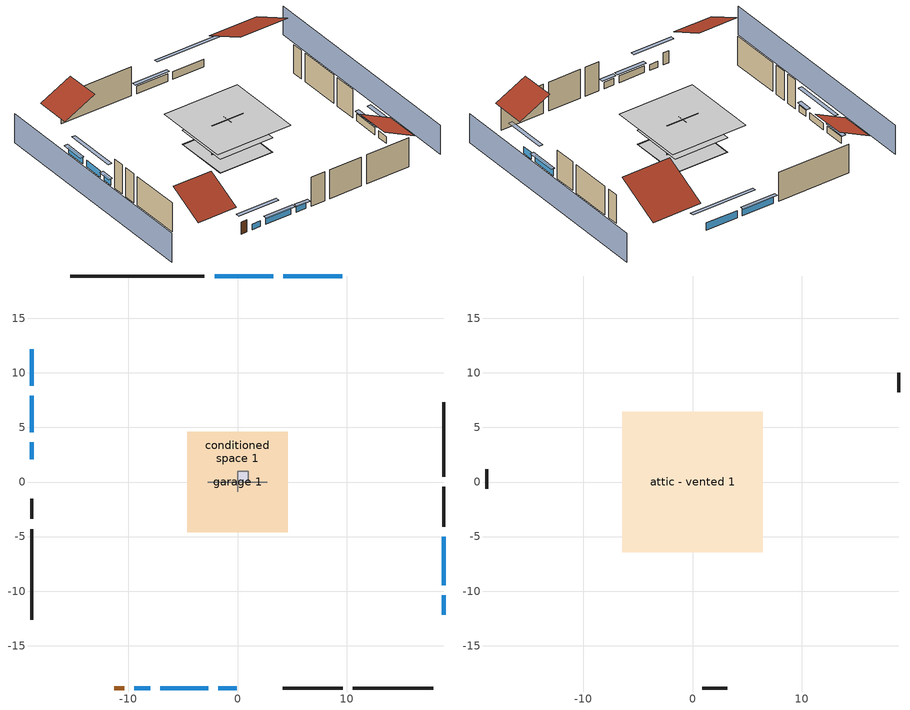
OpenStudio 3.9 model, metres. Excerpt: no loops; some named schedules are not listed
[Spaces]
garage 1
 floor foundation (Slab1 construction): -4.48,-4.48 -4.48,4.48 4.48,4.48 4.48,-4.48 z0
 wall outside (Wall1 construction): 18.87,-4.1 18.87,-0.44 z0:4.88
 wall outside (Wall2 construction): 4.13,-18.87 9.62,-18.87 z0:4.88
 wall outside (Wall12 construction): -18.87,-1.55 -18.87,-3.38 z0:4.88
 wall to conditioned space 1 (Wall5 construction Reversed): 2.74,0 -2.74,0 z0:4.88
 wall to conditioned space 1 (Wall6 construction Reversed): 0,0.91 0,-0.91 z0:4.88
conditioned space 1
 floor to garage 1 (Floor1 construction): -4.48,-4.48 -4.48,4.48 4.48,4.48 4.48,-4.48 z0
 floor foundation (Slab2 construction): -4.59,-4.59 -4.59,4.59 4.59,4.59 4.59,-4.59 z0
 floor adiabatic (AdiabaticFloorConstruction): -4.59,-4.59 -4.59,4.59 4.59,4.59 4.59,-4.59 z2.44
 wall outside (Wall3 construction): -3.03,18.87 -15.3,18.87 z0:4.88
 wall outside (Wall4 construction): 18.87,0.49 18.87,7.3 z0:4.88
 wall outside (Wall7 construction): 10.55,-18.87 17.94,-18.87 z0:4.88
 wall outside (Wall8 construction): -18.87,-4.31 -18.87,-12.62 z0:4.88
 wall outside (AdiabaticWallConstruction): 9.6,18.87 4.21,18.87 / 3.28,18.87 -2.1,18.87 z0:1.22; 18.87,-12.15 18.87,-10.38 / -7.08,-18.87 -2.67,-18.87 z0:1.16; 18.87,-9.45 18.87,-5.03 z0:1.19; -9.45,-18.87 -8,-18.87 z0:0.95; -1.74,-18.87 -0.05,-18.87 / -18.87,7.89 -18.87,4.56 / -18.87,12.15 -18.87,8.82 z0:1.1; -18.87,3.63 -18.87,2.08 z0:1.04
 wall outside (AdiabaticWallConstruction 1): -11.29,-18.87 -10.38,-18.87 z0:2.03
 window (WindowConstruction): 9.6,18.87 4.21,18.87 z0:1.22
 window (WindowConstruction 1): 3.28,18.87 -2.1,18.87 z0:1.22
 window (WindowConstruction 2): 18.87,-12.14 18.87,-10.38 z0:1.16
 window (WindowConstruction 3): 18.87,-9.45 18.87,-5.03 z0:1.19
 window (WindowConstruction 4): -9.45,-18.87 -8,-18.87 z0:0.94
 window (WindowConstruction 5): -7.08,-18.87 -2.67,-18.87 z0:1.16
 window (WindowConstruction 6): -1.74,-18.87 -0.05,-18.87 z0:1.1
 window (WindowConstruction 7): -18.87,7.89 -18.87,4.56 z0:1.1
 window (WindowConstruction 8): -18.87,3.63 -18.87,2.08 z0:1.04
 window (WindowConstruction 9): -18.87,12.14 -18.87,8.82 z0:1.1
 door (Door): -11.29,-18.87 -10.38,-18.87 z0:2.03
 ceiling adiabatic (AdiabaticFloorConstruction): 4.59,-4.59 4.59,4.59 -4.59,4.59 -4.59,-4.59 z2.44
furnace airloop ret air space
 floor adiabatic (AdiabaticConst): 0,0 0,1 1,1 1,0 z0
 wall adiabatic (AdiabaticConst): 0,1 0,0 1,0 1,1 0,1 z0:1
 ceiling adiabatic (AdiabaticConst): 1,0 1,1 0,1 0,0 z1
attic - vented 1
 floor to conditioned space 1 (Floor2 construction Reversed): -6.41,-6.41 -6.41,6.41 6.41,6.41 6.41,-6.41 z4.88
 wall outside (Wall9 construction): 18.87,8.23 18.87,10 z0:4.88
 wall outside (Wall10 construction): -18.87,1.15 -18.87,-0.62 z0:4.88
 wall outside (Wall11 construction): 0.88,-18.87 3.21,-18.87 z0:4.88
 roof outside (Roof1 construction): 10.53,18.87,4.88 10.53,11.41,8.61 18.87,11.41,8.61 18.87,18.87,4.88
 roof outside (Roof2 construction): 18.87,-13.07,4.88 13.69,-13.07,7.47 13.69,-18.87,7.47 18.87,-18.87,4.88
 roof outside (Roof3 construction): -18.87,13.07,4.88 -13.69,13.07,7.47 -13.69,18.87,7.47 -18.87,18.87,4.88
 roof outside (Roof4 construction): -12.22,-18.87,4.88 -12.22,-12.92,7.85 -18.87,-12.92,7.85 -18.87,-18.87,4.88
shading: -23.44,18.87 -23.44,-18.87 / 23.44,-18.87 23.44,18.87 z0:4.88; 1.47,18.87 12.34,18.87 12.34,19.48 1.47,19.48 z3.96; -2.41,18.87 3.59,18.87 3.59,19.48 -2.41,19.48 z1.52; 18.87,-7.64 18.87,-14.89 19.48,-14.89 19.48,-7.64 z3.9; 18.87,-4.72 18.87,-9.76 19.48,-9.76 19.48,-4.72 z1.49; -5.26,-18.87 -12.19,-18.87 -12.19,-19.48 -5.26,-19.48 z3.69; -2.37,-18.87 -7.38,-18.87 -7.38,-19.48 -2.37,-19.48 z1.46; 0.25,-18.87 -2.05,-18.87 -2.05,-19.48 0.25,-19.48 z1.4; -18.87,1.82 -18.87,10.63 -19.48,10.63 -19.48,1.82 z3.84; -18.87,1.78 -18.87,3.94 -19.48,3.94 -19.48,1.78 z1.34; -18.87,8.51 -18.87,12.45 -19.48,12.45 -19.48,8.51 z1.4
[Site]
Portland Intl Arpt_OR: Latitude {deg}=45.59; Longitude {deg}=-122.6; Time Zone {hr}=-8; Elevation {m}=33; Terrain=Suburbs; Keep Site Location Information=Yes
[Site:GroundTemperature:Shallow]
10.2558, 8.96328, 8.85977, 9.47314, 11.9355, 14.3863, 16.5111, 17.8571, 17.9714, 16.8767, 14.8061, 12.4304
[Site:WaterMainsTemperature]
Calculation Method=Schedule; Temperature Schedule=mains temperature schedule
[Building]
Building 1
[Material] Roughness=Rough
Name | Thickness {m} | Conductivity {W/m-K} | Density {kg/m3} | Specific Heat {J/kg-K} | Thermal Absorptance | Solar Absorptance | Visible Absorptance
asphalt or fiberglass shingles | 0.00635 | 0.162714 | 1121.4 | 1465.45 | 0.9 | 0.85 | 0.85
roof rigid ins | 0.00281632 | 0.029427 | 32.04 | 1214.23 | 0.9 | 0.7 | 0.7
osb sheathing 0.5 in. | 0.0127 | 0.115458 | 512.64 | 1214.23 | 0.9 | 0.6 | 0.6
wood siding | 0.0254 | 0.102417 | 544.68 | 1172.36 | 0.9 | 0.85 | 0.85
osb sheathing 0.5 in. 1 | 0.0127 | 0.115458 | 512.64 | 1214.23 | 0.9 | 0.7 | 0.7
wall stud and cavity | 0.1397 | 0.727959 | 139.0536 | 1170.24 | 0.9 | 0.6 | 0.6
wall stud and cavity 1 | 0.1397 | 0.550994 | 139.0536 | 1170.24 | 0.9 | 0.7 | 0.7
gypsum board | 0.0127 | 0.160291 | 801 | 837.4 | 0.9 | 0.6 | 0.6
osb sheathing 0.5 in. 2; osb sheathing 0.5 in. 3 | 0.0127 | 0.115458 | 512.64 | 1214.23
wall stud and cavity 2 | 0.1397 | 0.335416 | 139.0536 | 1170.24 | 0.9 | 0.7 | 0.7
floor stud and cavity | 0.1397 | 0.923637 | 92.3553 | 1139.71 | 0.9 | 0.7 | 0.7
osb sheathing 0.75 in. | 0.01905 | 0.115458 | 512.64 | 1214.23 | 0.9 | 0.7 | 0.7
floor covering | 0.0127 | 0.0433444 | 54.468 | 1339.84 | 0.9 | 0.6 | 0.6
ceiling stud and cavity | 0.1397 | 0.118061 | 65.682 | 1177.47 | 0.9 | 0.7 | 0.7
concrete 4.0 in. | 0.1016 | 1.803125 | 2242.8 | 837.4 | 0.9 | 0.7 | 0.7
floor covering 1 | 0.0127 | 0.0450781 | 54.468 | 1339.84 | 0.9 | 0.9 | 0.9
wood siding 1; wood siding 2 | 0.0254 | 0.102417 | 544.68 | 1172.36
wall rigid ins; floor rigid ins | 0.512978 | 0.029427 | 32.04 | 1214.23 | 0.9 | 0.7 | 0.7
wall stud and cavity 3 | 0.0889 | 0.380278 | 52.3479 | 1209.89 | 0.9 | 0.7 | 0.7
door material | 0.04445 | 0.0612267 | 512.64 | 1214.23 | 0.9 | 0.7 | 0.7
floor stud and cavity 1 | 0.1397 | 1.75129 | 37.0049 | 1207.88 | 0.9 | 0.7 | 0.7
wall stud and cavity 4 | 0.0889 | 0.391764 | 83.0341 | 1211.67 | 0.9 | 0.7 | 0.7
furniture material conditioned space 1; furniture material garage 1 | 0.1524 | 0.115458 | 640.8 | 1214.23 | 0.9 | 0.6 | 0.6
[Construction]
Roof1 construction; Roof2 construction; Roof3 construction; Roof4 construction: asphalt or fiberglass shingles, roof rigid ins, osb sheathing 0.5 in.
Wall1 construction; Wall2 construction: wood siding, osb sheathing 0.5 in. 1, wall stud and cavity
Wall3 construction; Wall4 construction: wood siding, osb sheathing 0.5 in. 1, wall stud and cavity 1, gypsum board
Wall5 construction Reversed: gypsum board, wall stud and cavity 2, osb sheathing 0.5 in. 2
Wall6 construction Reversed: gypsum board, wall stud and cavity 2, osb sheathing 0.5 in. 3
Wall7 construction; Wall8 construction: wood siding, osb sheathing 0.5 in. 3, wall stud and cavity 1, gypsum board
Wall9 construction; Wall10 construction; Wall11 construction; Wall12 construction: wood siding, osb sheathing 0.5 in. 3, wall stud and cavity
Floor1 construction: floor stud and cavity, osb sheathing 0.75 in., floor covering
Floor2 construction Reversed: gypsum board, ceiling stud and cavity
Slab1 construction: concrete 4.0 in.
Slab2 construction: concrete 4.0 in., floor covering 1
WindowConstruction; WindowConstruction 1; WindowConstruction 2; WindowConstruction 3; WindowConstruction 4; WindowConstruction 5; WindowConstruction 6; WindowConstruction 7; WindowConstruction 8; WindowConstruction 9: WindowMaterial
AdiabaticWallConstruction: wood siding 1, wall rigid ins, wall stud and cavity 3, gypsum board
Door: door material
AdiabaticWallConstruction 1: wood siding 2, wall rigid ins, wall stud and cavity 3, gypsum board
AdiabaticFloorConstruction: floor stud and cavity 1, floor rigid ins, osb sheathing 0.75 in., floor covering
PartitionWallConstruction: gypsum board, wall stud and cavity 4, gypsum board
furniture construction conditioned space 1: furniture material conditioned space 1
furniture construction garage 1: furniture material garage 1
AdiabaticConst: Adiabatic
[WindowMaterial:SimpleGlazingSystem]
WindowMaterial: U-Factor {W/m2-K}=4.76952; Solar Heat Gain Coefficient=0.63
[Material:NoMass]
Adiabatic: Roughness=Rough; Thermal Resistance {m2-K/W}=176.1
[ThermalZone] Multiplier=1; Use Ideal Air Loads=No
Name | Volume {m3} | Thermostat
conditioned space | 606.66 | conditioned space temperature setpoint
attic - vented | 157.303
garage | 195.726
furnace airloop ret air zone | 1
[Sizing:Zone] Zone Cooling Design Supply Air Temperature Input Method=SupplyAirTemperature; Zone Cooling Design Supply Air Temperature {C}=14; Zone Cooling Design Supply Air Temperature Difference {deltaC}=11.11; Zone Heating Design Supply Air Temperature Input Method=SupplyAirTemperature; Zone Heating Design Supply Air Temperature {C}=40; Zone Heating Design Supply Air Temperature Difference {deltaC}=11.11; Zone Cooling Design Supply Air Humidity Ratio {kg-H2O/kg-air}=0.0085; Zone Heating Design Supply Air Humidity Ratio {kg-H2O/kg-air}=0.008; Cooling Design Air Flow Method=DesignDay; Heating Design Air Flow Method=DesignDay; Account for Dedicated Outdoor Air System=No; Dedicated Outdoor Air System Control Strategy=NeutralSupplyAir; Dedicated Outdoor Air Low Setpoint Temperature for Design {C}=autosize; Dedicated Outdoor Air High Setpoint Temperature for Design {C}=autosize; Zone Load Sizing Method=Sensible Load Only No Latent Load; Zone Latent Cooling Design Supply Air Humidity Ratio Input Method=HumidityRatioDifference; Zone Cooling Design Supply Air Humidity Ratio Difference {kgWater/kgDryAir}=0.005; Zone Latent Heating Design Supply Air Humidity Ratio Input Method=HumidityRatioDifference; Zone Humidification Design Supply Air Humidity Ratio Difference {kgWater/kgDryAir}=0.005; Sizing Option=Coincident
attic - vented; garage; furnace airloop ret air zone
[Space]
Name | Thermal Zone | Volume {m3}
conditioned space 1 | conditioned space | 606.66
attic - vented 1 | attic - vented | 157.303
garage 1 | garage | 195.726
furnace airloop ret air space | furnace airloop ret air zone
[ThermostatSetpoint:DualSetpoint]
conditioned space temperature setpoint: Heating Setpoint Temperature Schedule=heating setpoint; Cooling Setpoint Temperature Schedule=cooling setpoint; Temperature Difference Between Cutout And Setpoint {deltaC}=0
[Foundation:Kiva] Wall Height Above Grade {m}=0.1016; Wall Depth Below Slab {m}=0.2032
Name | Initial Indoor Air Temperature {C}
Foundation Kiva 1 | 13.4258
Foundation Kiva 2 | 13.3333
[Foundation:Kiva:Settings]
Soil Conductivity {W/m-K}=1.9041; Soil Density {kg/m3}=1842.3; Soil Specific Heat {J/kg-K}=418.7; Ground Solar Absorptivity=0.9; Ground Thermal Absorptivity=0.9; Ground Surface Roughness {m}=0.03; Far-Field Width {m}=40; Deep-Ground Boundary Condition=ZeroFlux; Deep-Ground Depth {m}=40; Minimum Cell Dimension {m}=0.2; Maximum Cell Growth Coefficient=3; Simulation Timestep=Timestep
[SurfaceProperty:ExposedFoundationPerimeter] Exposed Perimeter Calculation Method=TotalExposedPerimeter
Name | Total Exposed Perimeter {m}
Slab1 | 21.9456
Slab2 | 31.91256
[SurfaceProperty:IncidentSolarMultiplier] Incident Solar Multiplier=1; Incident Solar Multiplier Schedule=trans schedule winter=0.85 summer=0.7
Window1; Window2; Window3; Window4; Window5; Window6; Window7; Window8; Window9; Window10
[InternalMass:Definition] Design Level Calculation Method=SurfaceArea
Name | Construction | Surface Area {m2}
partition wall mass | PartitionWallConstruction | 248.794
furniture mass conditioned space 1 | furniture construction conditioned space 1 | 99.51774
furniture mass garage 1 | furniture construction garage 1 | 8.02682
[InternalMass] Multiplier=1
Name | Internal Mass Definition | Space or SpaceType
partition wall mass | partition wall mass | conditioned space 1
furniture mass conditioned space 1 | furniture mass conditioned space 1 | conditioned space 1
furniture mass garage 1 | furniture mass garage 1 | garage 1
[EnergyManagementSystem:Sensor]
Name | Output Variable or Output Meter Index Key | Output Variable or Output Meter
water_heater_T_set | water heater setpoint | Schedule Value
out_pb_s |  | Site Outdoor Air Barometric Pressure
out_wt_s |  | Site Outdoor Air Humidity Ratio
site_vw_s |  | Site Wind Speed
cool_season | cooling season schedule | Schedule Value
furnace_airloop_AH_MFR_s | Node 15 | System Node Mass Flow Rate
furnace_airloop_AH_VFR_s | Node 15 | System Node Current Density Volume Flow Rate
furnace_airloop_AH_Tout_s | Node 15 | System Node Temperature
furnace_airloop_AH_Wout_s | Node 15 | System Node Humidity Ratio
furnace_airloop_RA_T_s | Node 18 | System Node Temperature
furnace_airloop_Ra_W_s | Node 18 | System Node Humidity Ratio
furnace_airloop_0_DZ_T_s | attic - vented | Zone Air Temperature
furnace_airloop_0_DZ_W_s | attic - vented | Zone Mean Air Humidity Ratio
natural_vent_s | natural vent schedule | Schedule Value
htg_sp_s | heating setpoint | Schedule Value
clg_sp_s | cooling setpoint | Schedule Value
mech_vent_range_fan_0_sch_s | mech vent range fan 0 schedule | Schedule Value
mech_vent_bath_fan_0_sch_s | mech vent bath fan 0 schedule | Schedule Value
clothes_dryer_exhaust_0_sch_s | clothes_dryer | Schedule Value
htg_load_cond |  | Heating:EnergyTransfer:Zone:CONDITIONED SPACE
clg_load_cond |  | Cooling:EnergyTransfer:Zone:CONDITIONED SPACE
htg_load_duct |  | Heating:EnergyTransfer:Zone:FURNACE AIRLOOP RET AIR ZONE
clg_load_duct |  | Cooling:EnergyTransfer:Zone:FURNACE AIRLOOP RET AIR ZONE
s_conv | Floor1 | Surface Inside Face Convection Heat Gain Energy
s_ig | Floor1 | Surface Inside Face Internal Gains Radiation Heat Gain Energy
s_sol | Floor1 | Surface Inside Face Solar Radiation Heat Gain Energy
s_lgt | Floor1 | Surface Inside Face Lights Radiation Heat Gain Energy
s_surf | Floor1 | Surface Inside Face Net Surface Thermal Radiation Heat Gain Energy
s_conv_1 | Floor2 | Surface Inside Face Convection Heat Gain Energy
s_ig_1 | Floor2 | Surface Inside Face Internal Gains Radiation Heat Gain Energy
s_sol_1 | Floor2 | Surface Inside Face Solar Radiation Heat Gain Energy
s_lgt_1 | Floor2 | Surface Inside Face Lights Radiation Heat Gain Energy
s_surf_1 | Floor2 | Surface Inside Face Net Surface Thermal Radiation Heat Gain Energy
s_conv_2 | inferred conditioned ceiling | Surface Inside Face Convection Heat Gain Energy
s_ig_2 | inferred conditioned ceiling | Surface Inside Face Internal Gains Radiation Heat Gain Energy
s_sol_2 | inferred conditioned ceiling | Surface Inside Face Solar Radiation Heat Gain Energy
s_lgt_2 | inferred conditioned ceiling | Surface Inside Face Lights Radiation Heat Gain Energy
s_surf_2 | inferred conditioned ceiling | Surface Inside Face Net Surface Thermal Radiation Heat Gain Energy
s_conv_3 | inferred conditioned floor | Surface Inside Face Convection Heat Gain Energy
s_ig_3 | inferred conditioned floor | Surface Inside Face Internal Gains Radiation Heat Gain Energy
s_sol_3 | inferred conditioned floor | Surface Inside Face Solar Radiation Heat Gain Energy
s_lgt_3 | inferred conditioned floor | Surface Inside Face Lights Radiation Heat Gain Energy
s_surf_3 | inferred conditioned floor | Surface Inside Face Net Surface Thermal Radiation Heat Gain Energy
s_conv_4 | Slab2 | Surface Inside Face Convection Heat Gain Energy
s_ig_4 | Slab2 | Surface Inside Face Internal Gains Radiation Heat Gain Energy
s_sol_4 | Slab2 | Surface Inside Face Solar Radiation Heat Gain Energy
s_lgt_4 | Slab2 | Surface Inside Face Lights Radiation Heat Gain Energy
s_surf_4 | Slab2 | Surface Inside Face Net Surface Thermal Radiation Heat Gain Energy
ss_sol | Door1 | Surface Inside Face Solar Radiation Heat Gain Energy
ss_lgt | Door1 | Surface Inside Face Lights Radiation Heat Gain Energy
ss_conv | Door1 | Surface Inside Face Convection Heat Gain Energy
ss_ig | Door1 | Surface Inside Face Internal Gains Radiation Heat Gain Energy
ss_surf | Door1 | Surface Inside Face Net Surface Thermal Radiation Heat Gain Energy
ss_conv_1 | Window1 | Surface Inside Face Convection Heat Gain Energy
ss_ig_1 | Window1 | Surface Inside Face Internal Gains Radiation Heat Gain Energy
ss_surf_1 | Window1 | Surface Inside Face Net Surface Thermal Radiation Heat Gain Energy
ss_trans_in | Window1 | Surface Window Transmitted Solar Radiation Rate
ss_back_out | Window1 | Surface Window Shortwave from Zone Back Out Window Heat Transfer Rate
ss_trans_out | Window1 | Surface Inside Face Initial Transmitted Diffuse Transmitted Out Window Solar Radiation Rate
ss_conv_2 | Window10 | Surface Inside Face Convection Heat Gain Energy
ss_ig_2 | Window10 | Surface Inside Face Internal Gains Radiation Heat Gain Energy
ss_surf_2 | Window10 | Surface Inside Face Net Surface Thermal Radiation Heat Gain Energy
ss_trans_in_1 | Window10 | Surface Window Transmitted Solar Radiation Rate
ss_back_out_1 | Window10 | Surface Window Shortwave from Zone Back Out Window Heat Transfer Rate
ss_trans_out_1 | Window10 | Surface Inside Face Initial Transmitted Diffuse Transmitted Out Window Solar Radiation Rate
ss_conv_3 | Window2 | Surface Inside Face Convection Heat Gain Energy
ss_ig_3 | Window2 | Surface Inside Face Internal Gains Radiation Heat Gain Energy
ss_surf_3 | Window2 | Surface Inside Face Net Surface Thermal Radiation Heat Gain Energy
ss_trans_in_2 | Window2 | Surface Window Transmitted Solar Radiation Rate
ss_back_out_2 | Window2 | Surface Window Shortwave from Zone Back Out Window Heat Transfer Rate
ss_trans_out_2 | Window2 | Surface Inside Face Initial Transmitted Diffuse Transmitted Out Window Solar Radiation Rate
ss_conv_4 | Window3 | Surface Inside Face Convection Heat Gain Energy
ss_ig_4 | Window3 | Surface Inside Face Internal Gains Radiation Heat Gain Energy
ss_surf_4 | Window3 | Surface Inside Face Net Surface Thermal Radiation Heat Gain Energy
[OtherEquipment:Definition] Design Level Calculation Method=EquipmentLevel
Name | Design Level {W} | Fraction Latent | Fraction Radiant | Fraction Lost
water heater sens; furnace airloop_0 SupSensLkToCond; furnace airloop_0 SupCondToLv; furnace airloop_0 RetCondToRP; furnace airloop_0 RetSensLkToRP; furnace airloop_0 SupCondToDZ; furnace airloop_0 RetCondToDZ; furnace airloop_0 SupSensLkToDZ; mech vent house fan sensible load | 0 | 0 | 0 | 0
water heater lat; furnace airloop_0 SupLatLkToCond; furnace airloop_0 RetLatLkToRP; furnace airloop_0 SupLatLkToDZ; mech vent house fan latent load | 0 | 1 | 0 | 0
water heater energy adjustment1 | 0.01 | 0 | 0 | 1
clothes dryer 2 | 0 | 0.015 | 0.081 | 0.85
cooking range 2 | 1210.45 | 0.16 | 0.384 | 0.2
misc permanent spa heater | 1038.1 | 0 | 0 | 1
general water use sensible | -61.6891 | 0 | 0.6 | 0
general water use latent | 62.594 | 1 | 0 | 0
[OtherEquipment]
Name | Other Equipment Definition | Space or SpaceType | Schedule | Fuel Type
water heater sens | water heater sens | conditioned space 1 | Always On Discrete
water heater lat | water heater lat | conditioned space 1 | Always On Discrete
water heater energy adjustment1 | water heater energy adjustment1 | conditioned space 1 | Always On Discrete | Electricity
clothes dryer 1 | clothes dryer 2 | conditioned space 1 | clothes_dryer | Electricity
cooking range 1 | cooking range 2 | conditioned space 1 | cooking_range | NaturalGas
misc permanent spa heater | misc permanent spa heater | conditioned space 1 | misc permanent spa heater schedule | NaturalGas
general water use sensible | general water use sensible | conditioned space 1 | general water use schedule
general water use latent | general water use latent | conditioned space 1 | general water use schedule
furnace airloop_0 SupSensLkToCond | furnace airloop_0 SupSensLkToCond | conditioned space 1 | Always On Discrete
furnace airloop_0 SupLatLkToCond | furnace airloop_0 SupLatLkToCond | conditioned space 1 | Always On Discrete
furnace airloop_0 SupCondToLv | furnace airloop_0 SupCondToLv | conditioned space 1 | Always On Discrete
furnace airloop_0 RetCondToRP | furnace airloop_0 RetCondToRP | furnace airloop ret air space | Always On Discrete
furnace airloop_0 RetSensLkToRP | furnace airloop_0 RetSensLkToRP | furnace airloop ret air space | Always On Discrete
furnace airloop_0 RetLatLkToRP | furnace airloop_0 RetLatLkToRP | furnace airloop ret air space | Always On Discrete
furnace airloop_0 SupCondToDZ | furnace airloop_0 SupCondToDZ | attic - vented 1 | Always On Discrete
furnace airloop_0 RetCondToDZ | furnace airloop_0 RetCondToDZ | attic - vented 1 | Always On Discrete
furnace airloop_0 SupSensLkToDZ | furnace airloop_0 SupSensLkToDZ | attic - vented 1 | Always On Discrete
furnace airloop_0 SupLatLkToDZ | furnace airloop_0 SupLatLkToDZ | attic - vented 1 | Always On Discrete
mech vent house fan sensible load | mech vent house fan sensible load | conditioned space 1 | Always On Discrete
mech vent house fan latent load | mech vent house fan latent load | conditioned space 1 | Always On Discrete
[ElectricEquipment:Definition] Design Level Calculation Method=EquipmentLevel
Name | Design Level {W} | Fraction Latent | Fraction Radiant | Fraction Lost
clothes washer | 202.538 | 0.03 | 0.162 | 0.7
clothes dryer | 4325.24 | 0.015 | 0.081 | 0.85
dishwasher | 226.695 | 0.3 | 0.18 | 0.4
fridge | 46.9578 | 0 | 0.6 | 0
cooking range | 41.3023 | 0.16 | 0.384 | 0.2
misc tv | 234.978 | 0 | 0.6 | 0
misc plug loads | 207.244 | 0.021 | 0.558 | 0.049
misc permanent spa pump | 478.108 | 0 | 0 | 1
whole house fan; mech vent house fan | 0 | 0 | 0 | 1
mech vent house fan cfis | 0 | 0 | 0 | 0
mech vent range fan 0; mech vent bath fan 0 | 30 | 0 | 0 | 1
[ElectricEquipment] Space or SpaceType=conditioned space 1
Name | Electric Equipment Definition | Schedule
clothes washer | clothes washer | clothes_washer
clothes dryer | clothes dryer | clothes_dryer
dishwasher | dishwasher | dishwasher
fridge | fridge | fridge schedule
cooking range | cooking range | cooking_range
misc tv | misc tv | plug_loads_tv
misc plug loads | misc plug loads | plug_loads_other
misc permanent spa pump | misc permanent spa pump | misc permanent spa pump schedule
whole house fan | whole house fan | Always On Discrete
mech vent house fan | mech vent house fan | mech vent house fan schedule
mech vent house fan cfis | mech vent house fan cfis | mech vent house fan cfis schedule
mech vent range fan 0 | mech vent range fan 0 | mech vent range fan 0 schedule
mech vent bath fan 0 | mech vent bath fan 0 | mech vent bath fan 0 schedule
[WaterUse:Equipment:Definition]
Name | Peak Flow Rate {m3/s}
clothes washer | 6.09948e-06
dishwasher | 3.83745e-06
[Lights:Definition] Design Level Calculation Method=LightingLevel; Fraction Radiant=0.6; Fraction Visible=0.2; Return Air Fraction=0
Name | Lighting Level {W}
interior lighting | 313.859
garage lighting | 7.682
[Lights] Fraction Replaceable=1
Name | Lights Definition | Space or SpaceType | Schedule
interior lighting | interior lighting | conditioned space 1 | lighting_interior
garage lighting | garage lighting | garage 1 | lighting_garage
[Exterior:Lights:Definition]
exterior lighting: Design Level {W}=8.97151
[Exterior:Lights]
exterior lighting: Exterior Lights Definition=exterior lighting; Schedule=exterior lighting schedule
[People:Definition]
occupants: Number of People Calculation Method=People; Number of People {people}=3; Fraction Radiant=0.314171; Sensible Heat Fraction=0.56303; Carbon Dioxide Generation Rate {m3/s-W}=0; Enable ASHRAE 55 Comfort Warnings=No; Mean Radiant Temperature Calculation Type=EnclosureAveraged
[People]
occupants: People Definition=occupants; Space or SpaceType=conditioned space 1; Number of People Schedule=occupants; Activity Level Schedule=occupants activity schedule; Multiplier=1
[ZoneMixing] Schedule=Always On Continuous; Design Flow Rate Calculation Method=Flow/Zone; Design Flow Rate {m3/s}=0
Name | Zone or Space | Source Zone or Space
furnace airloop_0 ZoneMixDZToCond mix | conditioned space | attic - vented
furnace airloop_0 ZoneMixCondToDZ mix; whole house fan mix | attic - vented | conditioned space
[SpaceInfiltration:DesignFlowRate] Schedule=Always On Discrete; Design Flow Rate Calculation Method=Flow/Space; Design Flow Rate {m3/s}=0
Name | Space or SpaceType
natural vent flow; whole house fan flow; infil flow | conditioned space 1
attic_vented 1 duct leakage imbalance infil flow | attic - vented 1
[SpaceInfiltration:EffectiveLeakageArea] Schedule=Always On Discrete
Name | Space or SpaceType | Effective Air Leakage Area {cm2} | Stack Coefficient | Wind Coefficient
infil garage 1 | garage 1 | 1019.39 | 0.000129147 | 4.38083e-05
infil attic - vented 1 | attic - vented 1 | 5483.83 | 0.000199449 | 4.35552e-05
